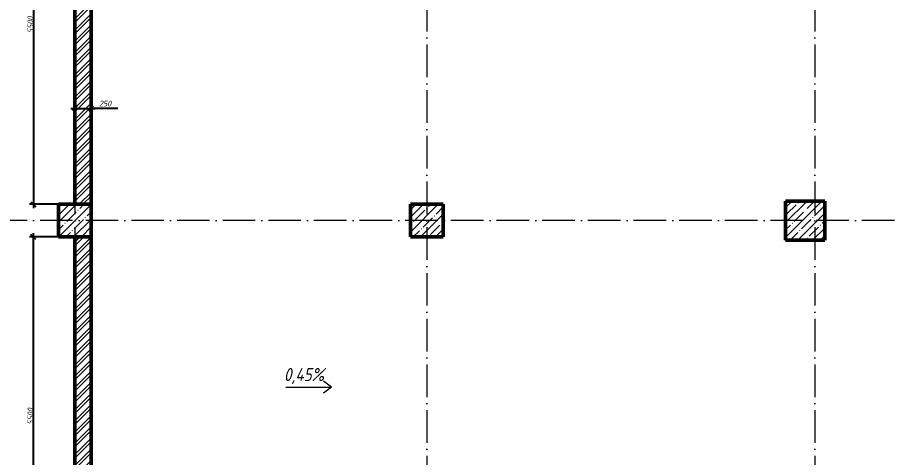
# Model space of a CAD drawing. Header units: millimetres. Extents: x -12989 to 629078, y -109036 to 555275.
# Drawn here: x 590510 to 603958, y 461181 to 467920 of the extents above; entities that cross this region are included whole.
import ezdxf

# ---------------------------------------------------------------- set-up
doc = ezdxf.new("R2010")
doc.units = ezdxf.units.MM
doc.linetypes.add('50_200_ШТРИХ_1Т_ш5_п1_п1_', pattern=[700, 500, -100, 0, -100])
for name, color, linetype, lineweight in [('A-____-____-DIMS', 7, 'Continuous', 9), ('A-WALL-____-MCUT-2', 7, 'Continuous', 50), ('G-____-____-DIMS', 7, 'Continuous', 9), ('S-COLS-____-MCUT', 7, 'Continuous', 50), ('S-COLS-____-OTLN', 7, 'Continuous', 9), ('S-GRID-____-OTLN-1', 7, '50_200_ШТРИХ_1Т_ш5_п1_п1_', 9)]:
    doc.layers.add(name, color=color, linetype=linetype, lineweight=lineweight)
doc.layers.add('A-WALL-____-PATT-2', color=7, linetype='Continuous', lineweight=9, true_color=0x787878)
doc.styles.add('ISOCPEUR_I_5', font='isocpeui.ttf', dxfattribs={"width": 0.85, "height": 2.1})
doc.styles.add('ISOCPEUR_I_7', font='isocpeui.ttf', dxfattribs={"width": 0.9, "height": 90})
doc.dimstyles.new('ISO-1_8_0_9К_СРЕДНИЙ_Кладочные', dxfattribs={"dimscale": 304.8, "dimtxt": 89.638306, "dimasz": 0.246063, "dimexe": 0.19685, "dimexo": 0, "dimgap": 0, "dimtad": 1, "dimdec": 3, "dimrnd": 0.001, "dimdsep": 46, "dimtxsty": 'ISOCPEUR_I_7', "dimblk1": 'OBLIQUE', "dimblk2": 'OBLIQUE', "dimsah": 1, "dimcen": 0.09, "dimdle": 0.19685, "dimazin": 0, "dimtfac": 1, "dimtdec": 4, "dimtix": 1, "dimtmove": 2, "dimatfit": 3, "dimfxl": 1, "dimtvp": 1, "dimtolj": 1, "dimtzin": 0, "dimarcsym": 2})
doc.dimstyles.new('ISO-1_8_0_9К_СРЕДНИЙ_Кладочные_2', dxfattribs={"dimscale": 304.8, "dimtxt": 89.638306, "dimasz": 0.246063, "dimexe": 0.19685, "dimexo": 0, "dimgap": 0, "dimtad": 1, "dimdec": 3, "dimrnd": 0.001, "dimdsep": 46, "dimtxsty": 'ISOCPEUR_I_7', "dimblk1": 'OBLIQUE', "dimblk2": 'OBLIQUE', "dimsah": 1, "dimcen": 0.09, "dimdle": 0.19685, "dimazin": 0, "dimtfac": 1, "dimtdec": 4, "dimtix": 1, "dimtmove": 1, "dimatfit": 3, "dimfxl": 1, "dimtvp": 1, "dimtolj": 1, "dimtzin": 0, "dimarcsym": 2})
pattern_1 = [(45, (513638.8, 428127.92), (-85.53659, 85.53659), []), (45, (513695.83, 428127.92), (-85.53659, 85.53659), [])]

# ---------------------------------------------------------------- blocks, each defined once
blk = doc.blocks.new('BSC_Колонна _Прямоугольная - 600х600-26981669-АР1_Кладочный план подвала в осях 1-64_А-ГГ')
at = {"layer": 'S-COLS-____-OTLN'}
h = blk.add_hatch(dxfattribs=at)
h.set_pattern_fill('FP_21', color=256, style=0, pattern_type=2)
h.set_pattern_definition([(45, (-88950, -36681.04), (-114.04925, 114.04925), []), (45, (-88835.95, -36681.04), (-114.04925, 114.04925), [201.613, -40.323, 3.353, -36.97])])
h.paths.add_polyline_path([(-300, -300), (300, -300), (300, 300), (-300, 300)], flags=0)
at = {"layer": 'S-COLS-____-MCUT'}
for p, q in [((300, 300), (-300, 300)), ((-300, 300), (-300, -300)), ((300, -300), (300, 300)), ((-300, -300), (300, -300))]:
    blk.add_line(p, q, dxfattribs=at)
blk = doc.blocks.new('BSC_Колонна _Прямоугольная - 500х500-V89-АР1_Кладочный план подвала в осях 1-64_А-ГГ')
at = {"layer": 'S-COLS-____-OTLN'}
h = blk.add_hatch(dxfattribs=at)
h.set_pattern_fill('FP_101', color=256, style=0, pattern_type=2)
h.set_pattern_definition([(45, (-77750, -36681.04), (-114.04925, 114.04925), []), (45, (-77635.95, -36681.04), (-114.04925, 114.04925), [201.613, -40.323, 3.353, -36.97])])
h.paths.add_polyline_path([(-250, -250), (250, -250), (250, 250), (-250, 250)], flags=0)
at = {"layer": 'S-COLS-____-MCUT'}
for p, q in [((250, 250), (-250, 250)), ((-250, 250), (-250, -250)), ((250, -250), (250, 250)), ((-250, -250), (250, -250))]:
    blk.add_line(p, q, dxfattribs=at)
blk = doc.blocks.new('BSC_Колонна _Прямоугольная - 500х500-V90-АР1_Кладочный план подвала в осях 1-64_А-ГГ')
at = {"layer": 'S-COLS-____-OTLN'}
h = blk.add_hatch(dxfattribs=at)
h.set_pattern_fill('FP_102', color=256, style=0, pattern_type=2)
h.set_pattern_definition([(45, (-83150, -36681.04), (-114.04925, 114.04925), []), (45, (-83035.95, -36681.04), (-114.04925, 114.04925), [201.613, -40.323, 3.353, -36.97])])
h.paths.add_polyline_path([(-250, -250), (250, -250), (250, 250), (-250, 250)], flags=0)
at = {"layer": 'S-COLS-____-MCUT'}
for p, q in [((250, 250), (-250, 250)), ((-250, 250), (-250, -250)), ((250, -250), (250, 250)), ((-250, -250), (250, -250))]:
    blk.add_line(p, q, dxfattribs=at)
blk = doc.blocks.new('_Oblique')
at = {"color": 0, "linetype": 'ByBlock', "lineweight": -2}
blk.add_line((-0.5, -0.5), (0.5, 0.5), dxfattribs=at)
blk = doc.blocks.new('*D6390')
at = {"layer": 'A-____-____-DIMS', "color": 0, "lineweight": -2, "transparency": 16777216}
for p, q in [((591389, 470559), (590694, 470559)), ((590754, 470619), (590754, 464999)), ((591389, 465059), (590694, 465059))]:
    blk.add_line(p, q, dxfattribs=at)
at = {"layer": 'Defpoints', "color": 0, "transparency": 16777216}
for p in [(591389, 470559), (590754, 465059), (591389, 465059)]:
    blk.add_point(p, dxfattribs=at)
at = {"layer": 'A-____-____-DIMS', "color": 0, "lineweight": -2, "transparency": 16777216, "xscale": 75, "yscale": 75, "zscale": 75}
for p, rotation in [((590754, 470559), 90), ((590754, 465059), 270)]:
    blk.add_blockref('_Oblique', p, dxfattribs=dict(at, rotation=rotation))
at = {"layer": 'A-____-____-DIMS', "color": 0, "transparency": 16777216, "insert": (590709, 467809), "char_height": 90, "width": 546.1, "attachment_point": 5, "rotation": 90, "style": 'ISOCPEUR_I_7'}
blk.add_mtext('\\A1;5500', dxfattribs=at)
blk = doc.blocks.new('*D6391')
at = {"layer": 'A-____-____-DIMS', "color": 0, "lineweight": -2, "transparency": 16777216}
for p, q in [((590754, 458999), (590754, 464619)), ((591139, 464559), (590694, 464559)), ((591389, 459059), (590694, 459059))]:
    blk.add_line(p, q, dxfattribs=at)
at = {"layer": 'Defpoints', "color": 0, "transparency": 16777216}
for p in [(590754, 464559), (591139, 464559), (591389, 459059)]:
    blk.add_point(p, dxfattribs=at)
at = {"layer": 'A-____-____-DIMS', "color": 0, "lineweight": -2, "transparency": 16777216, "xscale": 75, "yscale": 75, "zscale": 75}
for p, rotation in [((590754, 464559), 90), ((590754, 459059), 270)]:
    blk.add_blockref('_Oblique', p, dxfattribs=dict(at, rotation=rotation))
at = {"layer": 'A-____-____-DIMS', "color": 0, "transparency": 16777216, "insert": (590709, 461809), "char_height": 90, "width": 546.1, "attachment_point": 5, "rotation": 90, "style": 'ISOCPEUR_I_7'}
blk.add_mtext('\\A1;5500', dxfattribs=at)
blk = doc.blocks.new('*D6339')
at = {"layer": 'A-____-____-DIMS', "color": 0, "lineweight": -2, "transparency": 16777216}
for p, q in [((591389, 466634), (591389, 466468)), ((591639, 466634), (591639, 466468)), ((591329, 466528), (591699, 466528)), ((592050, 466528), (591639, 466528))]:
    blk.add_line(p, q, dxfattribs=at)
at = {"layer": 'Defpoints', "color": 0, "transparency": 16777216}
for p in [(591389, 466634), (591639, 466634), (591639, 466528)]:
    blk.add_point(p, dxfattribs=at)
at = {"layer": 'A-____-____-DIMS', "color": 0, "lineweight": -2, "transparency": 16777216, "xscale": 75, "yscale": 75, "zscale": 75, "rotation": 180}
blk.add_blockref('_Oblique', (591389, 466528), dxfattribs=at)
at = {"layer": 'A-____-____-DIMS', "color": 0, "lineweight": -2, "transparency": 16777216, "xscale": 75, "yscale": 75, "zscale": 75}
blk.add_blockref('_Oblique', (591639, 466528), dxfattribs=at)
at = {"layer": 'A-____-____-DIMS', "color": 0, "transparency": 16777216, "insert": (591759, 466648), "char_height": 90, "width": 409.58, "attachment_point": 1, "line_spacing_factor": 1.149209, "style": 'ISOCPEUR_I_7'}
blk.add_mtext('\\A1;250', dxfattribs=at)

msp = doc.modelspace()

# ---------------------------------------------------------------- hatches: boundary and pattern name
at = {"layer": 'A-WALL-____-PATT-2'}
h = msp.add_hatch(dxfattribs=at)
h.set_pattern_fill('FP_5', color=256, style=0, pattern_type=2)
h.set_pattern_definition(pattern_1)
h.paths.add_polyline_path([(591638.8036, 465058.9591), (591638.8036, 470558.9591), (591388.8036, 470558.9591), (591388.8036, 465058.9591), (591393.5777, 465058.9591)], flags=0)
h = msp.add_hatch(dxfattribs=at)
h.set_pattern_fill('FP_5', color=256, style=0, pattern_type=2)
h.set_pattern_definition(pattern_1)
h.paths.add_polyline_path([(591638.8036, 459058.9591), (591638.8036, 464558.9591), (591388.8036, 464558.9591), (591388.8036, 459058.9591), (591393.5777, 459058.9591)], flags=0)

# ---------------------------------------------------------------- linework, layer by layer
at = {"layer": 'A-WALL-____-MCUT-2'}
for p, q in [((591388.8036, 470558.9591), (591388.8036, 465058.9591)), ((591638.8036, 465058.9591), (591638.8036, 470558.9591)), ((591388.8036, 464558.9591), (591388.8036, 459058.9591)), ((591638.8036, 459058.9591), (591638.8036, 464558.9591))]:
    msp.add_line(p, q, dxfattribs=at)
at = {"layer": 'G-____-____-DIMS'}
for p, q in [((595323.7227, 462260.1149), (595203.7227, 462352.1942)), ((594623.7227, 462260.1149), (595323.7227, 462260.1149)), ((595323.7227, 462260.1149), (595203.7227, 462168.0357))]:
    msp.add_line(p, q, dxfattribs=at)
at = {"layer": 'S-GRID-____-OTLN-1'}
for p, q in [((591388.8036, 478008.8768), (591388.8036, 436697.8168)), ((596788.8036, 478008.8768), (596788.8036, 439950.6515)), ((602738.8036, 478008.8768), (602738.8036, 423645.3108)), ((603957.5909, 464808.9591), (580965.574, 464808.9591))]:
    msp.add_line(p, q, dxfattribs=at)

# ---------------------------------------------------------------- block references
at = {"layer": 'S-COLS-____-OTLN'}
for name, p in [('BSC_Колонна _Прямоугольная - 500х500-V89-АР1_Кладочный план подвала в осях 1-64_А-ГГ', (591388.8036, 464808.9591)), ('BSC_Колонна _Прямоугольная - 500х500-V90-АР1_Кладочный план подвала в осях 1-64_А-ГГ', (596788.8036, 464808.9591)), ('BSC_Колонна _Прямоугольная - 600х600-26981669-АР1_Кладочный план подвала в осях 1-64_А-ГГ', (602588.8036, 464808.9591))]:
    msp.add_blockref(name, p, dxfattribs=at)

# ---------------------------------------------------------------- texts
at = {"layer": 'G-____-____-DIMS', "insert": (594596.2583, 462551.4061), "char_height": 200, "width": 905.914521, "attachment_point": 1, "line_spacing_factor": 1.149209, "style": 'ISOCPEUR_I_5'}
msp.add_mtext('0,45%', dxfattribs=at)

# ---------------------------------------------------------------- dimensions: what is measured, and where the dimension line sits
at = {"layer": 'A-____-____-DIMS'}
for base, p1, p2, override, picture, middle in [((590753.9286, 465058.9591), (591388.8036, 470558.9591), (591388.8036, 465058.9591), {"dimtxt": 400, "dimpost": '<>', "dimfxl": 5500}, '*D6390', (590708.9286, 467808.9591)), ((590753.9286, 464558.9591), (591388.8036, 459058.9591), (591138.8036, 464558.9591), {"dimtxt": 400, "dimpost": '<>', "dimfxl": 5505.678886}, '*D6391', (590708.9286, 461808.9591))]:
    dim = msp.add_linear_dim(base=base, p1=p1, p2=p2, angle=90, dimstyle='ISO-1_8_0_9К_СРЕДНИЙ_Кладочные', override=override, dxfattribs=at)
    dim.commit()
    dim.dimension.update_dxf_attribs({"geometry": picture, "text_midpoint": middle})
dim = msp.add_linear_dim(base=(591638.8036, 466527.7251), p1=(591388.8036, 466633.7911), p2=(591638.8036, 466633.7911), dimstyle='ISO-1_8_0_9К_СРЕДНИЙ_Кладочные_2', override={"dimtxt": 400, "dimpost": '<>', "dimfxl": 250}, dxfattribs=at)
dim.commit()
dim.dimension.update_dxf_attribs({"geometry": '*D6339', "text_midpoint": (591963.9644, 466642.8871), "dimtype": 160})

doc.saveas('drawing.dxf')
